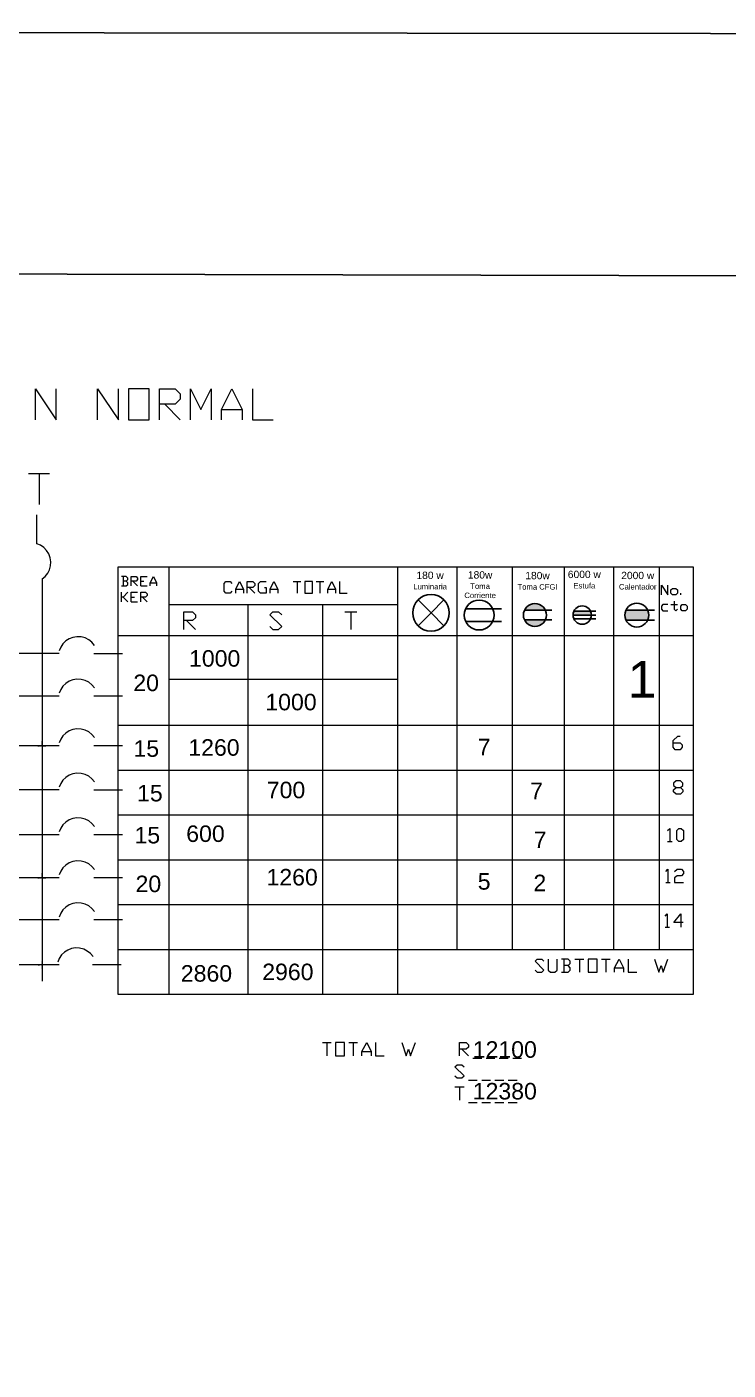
# Model space of a CAD drawing. Header units: metres. Extents: x 0 to 113, y -32 to 21.
# Drawn here: x 46.58 to 50.41, y 13.51 to 20.84 of the extents above; entities that cross this region are included whole.
import ezdxf

# ---------------------------------------------------------------- set-up
doc = ezdxf.new("R2010")
doc.units = ezdxf.units.M
doc.header["$LTSCALE"] = 0.5
for name, color, linetype in [('CUADRO', 7, 'Continuous'), ('ENCHUFES', 5, 'Continuous'), ('LUMINARIA', 1, 'Continuous'), ('TABLERO', 7, 'Continuous')]:
    doc.layers.add(name, color=color, linetype=linetype)
doc.styles.get("Standard").update_dxf_attribs({"font": 'arial.ttf'})

# ---------------------------------------------------------------- blocks, each defined once
blk = doc.blocks.new('Tomacorriente')
at = {"layer": 'ENCHUFES'}
for p, q in [((0.0563, 0.0263), (-0.0563, 0.0263)), ((0.0563, 0.0263), (0.0923, 0.0263)), ((-0.0563, -0.0263), (0.0563, -0.0263)), ((0.0563, -0.0263), (0.0923, -0.0263))]:
    blk.add_line(p, q, dxfattribs=at)
blk.add_circle((0, 0), 0.0621, dxfattribs=at)
blk = doc.blocks.new('Toma corriente CFGI 1 Fase')
at = {"layer": 'ENCHUFES', "lineweight": 40}
h = blk.add_hatch(color=256, dxfattribs=at)
h.dxf.hatch_style = 1
h.paths.add_polyline_path([(-0.0453, 0.0211), (0.0453, 0.0211, 0.63707)])
h.paths.add_polyline_path([(0.0453, -0.0211), (-0.0453, -0.0211, 0.63707)])
at = {"layer": 'ENCHUFES'}
for p, q in [((-0.0453, 0.0211), (0.0743, 0.0211)), ((-0.0453, -0.0211), (0.0743, -0.0211))]:
    blk.add_line(p, q, dxfattribs=at)
blk.add_circle((0, 0), 0.05, dxfattribs=at)
blk = doc.blocks.new('Tomacorriente de dos fases con neutro (208V)')
at = {"layer": 'ENCHUFES', "lineweight": 100}
h = blk.add_hatch(color=256, dxfattribs=at)
h.dxf.hatch_style = 1
h.paths.add_polyline_path([(0.0453, 0.0211), (-0.0453, 0.0211, 0.109518), (-0.05, 0), (0.05, 0, 0.109518)])
at = {"layer": 'ENCHUFES'}
for p, q in [((-0.05, 0), (0.0751, 0)), ((-0.0453, 0.0211), (0.0743, 0.0211)), ((-0.0453, -0.0211), (0.0743, -0.0211))]:
    blk.add_line(p, q, dxfattribs=at)
blk.add_circle((0, 0), 0.05, dxfattribs=at)
blk = doc.blocks.new('*U139')
at = {"layer": 'LUMINARIA'}
for q in [(-0.0707, 0.0707), (-0.0707, -0.0707), (0.0707, 0.0707), (0.0707, -0.0707)]:
    blk.add_line((0, 0), q, dxfattribs=at)
blk.add_circle((0, 0), 0.1, dxfattribs=at)
blk = doc.blocks.new('Tomacorriente de dos fases sin neutro (208v)')
at = {"layer": 'ENCHUFES'}
h = blk.add_hatch(color=256, dxfattribs=at)
h.dxf.hatch_style = 1
h.paths.add_polyline_path([(0.05, 0, 0.109518), (0.0453, 0.0211), (-0.0453, 0.0211, 0.109518), (-0.05, 0, 0.109518), (-0.0453, -0.0211), (0.0453, -0.0211, 0.109518)], flags=17)
h.paths.add_polyline_path([(0.0453, 0.0211), (-0.0453, 0.0211, 0.109518), (-0.05, 0, 0.109518), (-0.0453, -0.0211), (0.0453, -0.0211, 0.109518), (0.05, 0, 0.109518)], flags=17)
h = blk.add_hatch(color=256, dxfattribs=at)
h.dxf.hatch_style = 1
h.paths.add_polyline_path([(0.05, 0, 0.109518), (0.0453, 0.0211), (-0.0453, 0.0211, 0.109518), (-0.05, 0, 0.109518), (-0.0453, -0.0211), (0.0453, -0.0211, 0.109518)])
for p, q in [((-0.0453, 0.0211), (0.0743, 0.0211)), ((-0.0453, -0.0211), (0.0743, -0.0211))]:
    blk.add_line(p, q, dxfattribs=at)
blk.add_circle((0, 0), 0.05, dxfattribs=at)

msp = doc.modelspace()

# ---------------------------------------------------------------- linework, layer by layer
at = {"layer": 'CUADRO'}
for points in [[(17.2262, 20.8448), (60.2354, 20.7976), (60.2354, -0.8382), (17.2262, -0.791)], [(40.0202, 19.5112), (59.6012, 19.464), (59.6012, -0.0475), (40.0202, -0.0003)]]:
    msp.add_lwpolyline(points, close=True, dxfattribs=at)
at = {"layer": 'TABLERO', "color": 7, "linetype": 'Continuous', "lineweight": 18, "true_color": 0x000007}
for p, q in [((47.3318, 18.7848), (47.416, 18.7005)), ((47.6413, 18.7555), (47.7549, 18.7555)), ((46.5892, 18.4074), (46.7028, 18.4074)), ((46.646, 18.4074), (46.646, 18.237)), ((47.355, 17.8963), (47.355, 15.5643)), ((48.6025, 17.8963), (48.6025, 15.5643)), ((48.9268, 17.8963), (48.9268, 15.8097)), ((49.229, 17.8963), (49.229, 15.8097)), ((49.513, 17.8963), (49.513, 15.8097)), ((49.7823, 17.8963), (49.7823, 15.8097)), ((50.0314, 17.8963), (50.0314, 15.8097)), ((46.6625, 17.8322), (46.6625, 15.6357)), ((47.1058, 17.845), (47.1058, 17.7937)), ((47.1571, 17.8193), (47.1828, 17.7937)), ((47.2011, 17.8193), (47.2176, 17.8193)), ((48.0328, 17.8175), (48.0749, 17.8175)), ((48.0548, 17.8175), (48.0548, 17.7534)), ((48.1592, 17.8175), (48.2013, 17.8175)), ((48.1793, 17.8175), (48.1793, 17.7534)), ((47.0967, 17.7058), (47.0967, 17.7589)), ((47.2011, 17.7937), (47.2359, 17.7937)), ((47.2524, 17.8102), (47.2872, 17.8102)), ((47.7195, 17.7754), (47.7617, 17.7754)), ((47.7928, 17.7845), (47.8239, 17.7534)), ((47.9082, 17.7754), (47.9503, 17.7754)), ((48.2215, 17.7754), (48.2636, 17.7754)), ((50.1486, 17.7442), (50.1486, 17.7534)), ((47.1058, 17.7314), (47.1315, 17.7058)), ((47.148, 17.7314), (47.1663, 17.7314)), ((47.148, 17.7058), (47.1828, 17.7058)), ((47.2103, 17.7314), (47.2359, 17.7058)), ((48.6025, 17.6911), (47.355, 17.6911)), ((47.7855, 17.6911), (47.7855, 15.5643)), ((48.194, 17.6911), (48.194, 15.5643)), ((50.0955, 17.6929), (50.1303, 17.6929)), ((47.4502, 17.605), (47.4997, 17.5555)), ((48.3149, 17.6526), (48.3808, 17.6526)), ((48.3479, 17.6526), (48.3479, 17.5555)), ((47.0765, 17.5226), (50.2183, 17.5226)), ((46.7559, 17.4237), (45.8638, 17.4237)), ((46.9446, 17.4237), (47.1022, 17.4237)), ((48.6016, 17.2828), (47.355, 17.2828)), ((46.7559, 17.191), (45.8638, 17.191)), ((46.9446, 17.1928), (47.1022, 17.1928)), ((47.0765, 17.0335), (50.2183, 17.0335)), ((46.6625, 16.9419), (46.6625, 16.9437)), ((46.6625, 16.9382), (46.6625, 16.94)), ((46.7559, 16.9199), (45.8638, 16.9199)), ((46.6387, 16.9199), (46.6405, 16.9199)), ((46.6424, 16.9199), (46.6442, 16.9199)), ((46.6479, 16.9199), (46.6497, 16.9199)), ((46.6534, 16.9199), (46.6552, 16.9199)), ((46.6589, 16.9199), (46.6607, 16.9199)), ((46.6625, 16.9309), (46.6625, 16.9327)), ((46.6625, 16.9272), (46.6625, 16.929)), ((46.6625, 16.9199), (46.6625, 16.9217)), ((46.6625, 16.9199), (46.6643, 16.9199)), ((46.6643, 16.9199), (46.6662, 16.9199)), ((46.6662, 16.9199), (46.668, 16.9199)), ((46.6698, 16.9199), (46.6717, 16.9199)), ((46.6735, 16.9199), (46.6753, 16.9199)), ((46.6772, 16.9199), (46.679, 16.9199)), ((46.6808, 16.9199), (46.6827, 16.9199)), ((46.9446, 16.9217), (47.1022, 16.9217)), ((47.0765, 16.788), (50.2183, 16.788)), ((46.7559, 16.6799), (45.8638, 16.6799)), ((46.6624, 16.6787), (46.6624, 16.6805)), ((46.9446, 16.6799), (47.1022, 16.6799)), ((47.0765, 16.5443), (50.2183, 16.5443)), ((46.7559, 16.4344), (45.8638, 16.4344)), ((46.9446, 16.4363), (47.1022, 16.4363)), ((50.0772, 16.3978), (50.1028, 16.3978)), ((47.0765, 16.2989), (50.2183, 16.2989)), ((46.6625, 16.2219), (46.6625, 16.2238)), ((46.6625, 16.2183), (46.6625, 16.2201)), ((46.6625, 16.2109), (46.6625, 16.2128)), ((46.6625, 16.2073), (46.6625, 16.2091)), ((46.7559, 16.1999), (45.8638, 16.1999)), ((46.6387, 16.1999), (46.6405, 16.1999)), ((46.6424, 16.1999), (46.6442, 16.1999)), ((46.6479, 16.1999), (46.6497, 16.1999)), ((46.6534, 16.1999), (46.6552, 16.1999)), ((46.6589, 16.1999), (46.6607, 16.1999)), ((46.6625, 16.1999), (46.6625, 16.2018)), ((46.6625, 16.1999), (46.6643, 16.1999)), ((46.6625, 16.1963), (46.6625, 16.1981)), ((46.6643, 16.1999), (46.6662, 16.1999)), ((46.6662, 16.1999), (46.668, 16.1999)), ((46.6698, 16.1999), (46.6717, 16.1999)), ((46.6735, 16.1999), (46.6753, 16.1999)), ((46.6772, 16.1999), (46.679, 16.1999)), ((46.6808, 16.1999), (46.6827, 16.1999)), ((46.9446, 16.2018), (47.1022, 16.2018)), ((50.068, 16.1743), (50.0919, 16.1743)), ((47.0765, 16.0552), (50.2183, 16.0552)), ((46.7559, 15.9709), (45.8638, 15.9709)), ((46.9446, 15.9728), (47.1022, 15.9728)), ((50.0644, 15.9306), (50.0882, 15.9306)), ((47.0765, 15.8097), (50.2183, 15.8097)), ((46.7559, 15.7255), (45.8546, 15.7255)), ((46.6405, 15.7255), (46.6423, 15.7255)), ((46.6423, 15.7255), (46.6441, 15.7255)), ((46.6459, 15.7255), (46.6478, 15.7255)), ((46.6624, 15.7402), (46.6624, 15.742)), ((46.6624, 15.7292), (46.6624, 15.731)), ((46.6624, 15.7255), (46.6643, 15.7255)), ((46.6624, 15.7182), (46.6624, 15.72)), ((46.6624, 15.7072), (46.6624, 15.709)), ((46.9373, 15.7273), (47.0948, 15.7273)), ((49.5111, 15.7566), (49.5111, 15.6852)), ((49.5716, 15.7566), (49.6192, 15.7566)), ((49.5954, 15.7566), (49.5954, 15.6852)), ((49.7163, 15.7566), (49.7639, 15.7566)), ((49.7401, 15.7566), (49.7401, 15.6852)), ((49.7878, 15.709), (49.8372, 15.709)), ((47.0948, 15.5643), (49.5295, 15.5643)), ((48.1928, 15.3005), (48.2404, 15.3005)), ((48.2166, 15.3005), (48.2166, 15.229)), ((48.3375, 15.3005), (48.3851, 15.3005)), ((48.3613, 15.3005), (48.3613, 15.229)), ((48.4089, 15.2528), (48.4584, 15.2528)), ((48.953, 15.2657), (48.9896, 15.229)), ((49.0134, 15.2162), (49.0629, 15.2162)), ((49.0867, 15.2162), (49.1344, 15.2162)), ((49.1582, 15.2162), (49.2076, 15.2162)), ((49.2314, 15.2162), (49.2791, 15.2162)), ((48.9164, 15.0587), (48.9658, 15.0587)), ((48.942, 15.0587), (48.942, 14.9872)), ((48.9896, 15.0953), (49.0373, 15.0953)), ((49.0629, 15.0953), (49.1105, 15.0953)), ((49.1344, 15.0953), (49.1838, 15.0953)), ((49.2076, 15.0953), (49.2553, 15.0953)), ((48.9896, 14.9744), (49.0373, 14.9744)), ((49.0629, 14.9744), (49.1105, 14.9744)), ((49.1344, 14.9744), (49.1838, 14.9744)), ((49.2076, 14.9744), (49.2553, 14.9744))]:
    msp.add_line(p, q, dxfattribs=at)
for points in [[(46.6265, 18.7005), (46.6265, 18.869), (46.74, 18.7005), (46.74, 18.869)], [(46.9654, 18.7005), (46.9654, 18.869), (47.079, 18.7005), (47.079, 18.869)], [(47.3043, 18.7005), (47.3043, 18.869), (47.3885, 18.869), (47.416, 18.8416), (47.416, 18.8122), (47.3885, 18.7848), (47.3043, 18.7848)], [(47.4728, 18.7005), (47.4728, 18.869), (47.5296, 18.7555), (47.5864, 18.869), (47.5864, 18.7005)], [(47.6413, 18.7005), (47.6413, 18.7555), (47.6981, 18.869), (47.7549, 18.7555), (47.7549, 18.7005)], [(47.8117, 18.869), (47.8117, 18.7005), (47.9235, 18.7005)], [(46.6625, 17.8322), (46.679, 17.845), (46.6937, 17.8633), (46.7028, 17.8816), (46.7083, 17.9036), (46.7101, 17.9256), (46.7065, 17.9476), (46.6992, 17.9677), (46.6863, 17.986), (46.6717, 18.0025), (46.6534, 18.0154), (46.6332, 18.0227), (46.6332, 18.1821)], [(47.1223, 17.8193), (47.1315, 17.8285), (47.1315, 17.8358), (47.1223, 17.845), (47.0967, 17.845)], [(47.0967, 17.7937), (47.1223, 17.7937), (47.1315, 17.801), (47.1315, 17.8102), (47.1223, 17.8193), (47.1058, 17.8193)], [(47.148, 17.7937), (47.148, 17.845), (47.1754, 17.845), (47.1828, 17.8358), (47.1828, 17.8285), (47.1754, 17.8193), (47.148, 17.8193)], [(47.2011, 17.7937), (47.2011, 17.845), (47.2359, 17.845)], [(47.2524, 17.7937), (47.2524, 17.8102), (47.2707, 17.845), (47.2872, 17.8102), (47.2872, 17.7937)], [(47.6975, 17.7644), (47.6884, 17.7534), (47.6664, 17.7534), (47.6572, 17.7644), (47.6572, 17.8065), (47.6664, 17.8175), (47.6884, 17.8175), (47.6975, 17.8065)], [(47.7195, 17.7534), (47.7195, 17.7754), (47.7397, 17.8175), (47.7617, 17.7754), (47.7617, 17.7534)], [(47.7818, 17.7534), (47.7818, 17.8175), (47.813, 17.8175), (47.8239, 17.8065), (47.8239, 17.7955), (47.813, 17.7845), (47.7818, 17.7845)], [(47.8771, 17.7845), (47.8862, 17.7845), (47.8862, 17.7534), (47.8551, 17.7534), (47.8441, 17.7644), (47.8441, 17.8065), (47.8551, 17.8175), (47.8862, 17.8175)], [(47.9082, 17.7534), (47.9082, 17.7754), (47.9284, 17.8175), (47.9503, 17.7754), (47.9503, 17.7534)], [(48.2215, 17.7534), (48.2215, 17.7754), (48.2435, 17.8175), (48.2636, 17.7754), (48.2636, 17.7534)], [(48.2856, 17.8175), (48.2856, 17.7534), (48.3277, 17.7534)], [(47.1315, 17.7589), (47.1058, 17.7314), (47.0967, 17.7314)], [(47.148, 17.7058), (47.148, 17.7589), (47.1828, 17.7589)], [(47.2011, 17.7058), (47.2011, 17.7589), (47.2267, 17.7589), (47.2359, 17.7497), (47.2359, 17.7406), (47.2267, 17.7314), (47.2011, 17.7314)], [(50.0442, 17.7442), (50.0442, 17.7974), (50.079, 17.7442), (50.079, 17.7974)], [(50.079, 17.6929), (50.0515, 17.6929), (50.0442, 17.6838), (50.0442, 17.6673), (50.0515, 17.6581), (50.079, 17.6581)], [(50.1138, 17.7094), (50.1138, 17.6673), (50.1212, 17.6581), (50.1303, 17.6673)], [(47.4356, 17.5555), (47.4356, 17.6526), (47.4832, 17.6526), (47.4997, 17.6362), (47.4997, 17.6197), (47.4832, 17.605), (47.4356, 17.605)], [(47.9064, 17.572), (47.9229, 17.5555), (47.954, 17.5555), (47.9705, 17.572), (47.9064, 17.6362), (47.9229, 17.6526), (47.954, 17.6526), (47.9705, 17.6362)], [(46.9483, 17.4676), (46.9336, 17.4859), (46.9171, 17.4988), (46.897, 17.5098), (46.875, 17.5152), (46.853, 17.5152), (46.831, 17.5116), (46.8109, 17.5043), (46.7926, 17.4933), (46.7761, 17.4768), (46.7651, 17.4585), (46.7559, 17.4383)], [(46.9483, 17.2368), (46.9336, 17.2533), (46.9171, 17.2679), (46.897, 17.2771), (46.875, 17.2826), (46.853, 17.2844), (46.831, 17.2808), (46.8109, 17.2734), (46.7926, 17.2606), (46.7761, 17.246), (46.7651, 17.2276), (46.7559, 17.2075)], [(46.9483, 16.9657), (46.9336, 16.9822), (46.9171, 16.9968), (46.897, 17.006), (46.875, 17.0115), (46.853, 17.0133), (46.831, 17.0096), (46.8109, 17.0023), (46.7926, 16.9895), (46.7761, 16.9748), (46.7651, 16.9565), (46.7559, 16.9364)], [(50.1083, 16.9364), (50.145, 16.9364), (50.156, 16.9254), (50.156, 16.9125), (50.145, 16.8997), (50.1193, 16.8997), (50.1083, 16.9125), (50.1083, 16.9492), (50.1322, 16.973), (50.145, 16.973)], [(46.9483, 16.7239), (46.9336, 16.7403), (46.9171, 16.755), (46.897, 16.7642), (46.875, 16.7697), (46.853, 16.7715), (46.831, 16.7678), (46.8109, 16.7605), (46.7926, 16.7477), (46.7761, 16.733), (46.7651, 16.7147), (46.7559, 16.6946)], [(50.123, 16.6561), (50.1102, 16.6689), (50.1102, 16.6799), (50.123, 16.6927), (50.1468, 16.6927), (50.1596, 16.7037), (50.1596, 16.7165), (50.1468, 16.7294), (50.123, 16.7294), (50.1102, 16.7165), (50.1102, 16.7037), (50.123, 16.6927)], [(50.1468, 16.6927), (50.1596, 16.6799), (50.1596, 16.6689), (50.1468, 16.6561), (50.123, 16.6561)], [(46.9483, 16.4802), (46.9336, 16.4967), (46.9171, 16.5114), (46.897, 16.5205), (46.875, 16.526), (46.853, 16.5278), (46.831, 16.5242), (46.8109, 16.5169), (46.7926, 16.504), (46.7761, 16.4894), (46.7651, 16.4711), (46.7559, 16.4509)], [(50.0772, 16.4582), (50.09, 16.4692), (50.09, 16.3978)], [(46.9483, 16.2457), (46.9336, 16.2622), (46.9171, 16.2769), (46.897, 16.286), (46.875, 16.2915), (46.853, 16.2934), (46.831, 16.2897), (46.8109, 16.2824), (46.7926, 16.2695), (46.7761, 16.2549), (46.7651, 16.2366), (46.7559, 16.2164)], [(50.068, 16.2347), (50.079, 16.2476), (50.079, 16.1743)], [(50.1157, 16.2347), (50.1285, 16.2476), (50.1523, 16.2476), (50.1633, 16.2347), (50.1633, 16.2238), (50.1523, 16.2109), (50.1285, 16.2109), (50.1157, 16.1999), (50.1157, 16.1743), (50.1633, 16.1743)], [(46.9483, 16.0167), (46.9336, 16.0332), (46.9171, 16.0479), (46.897, 16.057), (46.875, 16.0625), (46.853, 16.0644), (46.831, 16.0607), (46.8109, 16.0534), (46.7926, 16.0406), (46.7761, 16.0259), (46.7651, 16.0076), (46.7559, 15.9856)], [(50.0644, 15.9911), (50.0754, 16.0039), (50.0754, 15.9306)], [(50.1615, 15.9563), (50.112, 15.9563), (50.1486, 16.0039), (50.1486, 15.9306)], [(46.941, 15.7713), (46.9263, 15.7878), (46.908, 15.8006), (46.8897, 15.8116), (46.8677, 15.8171), (46.8457, 15.8189), (46.8237, 15.8152), (46.8036, 15.8061), (46.7853, 15.7951), (46.7688, 15.7804), (46.7559, 15.7603), (46.7486, 15.7401)], [(49.3536, 15.6962), (49.3646, 15.6852), (49.3902, 15.6852), (49.4012, 15.6962), (49.3536, 15.7456), (49.3646, 15.7566), (49.3902, 15.7566), (49.4012, 15.7456)], [(49.425, 15.7566), (49.425, 15.6962), (49.4379, 15.6852), (49.4617, 15.6852), (49.4745, 15.6962), (49.4745, 15.7566)], [(49.535, 15.7218), (49.5459, 15.7328), (49.5459, 15.7456), (49.535, 15.7566), (49.4983, 15.7566)], [(49.4983, 15.6852), (49.535, 15.6852), (49.5459, 15.6962), (49.5459, 15.709), (49.535, 15.7218), (49.5111, 15.7218)], [(49.7878, 15.6852), (49.7878, 15.709), (49.8134, 15.7566), (49.8372, 15.709), (49.8372, 15.6852)], [(49.861, 15.7566), (49.861, 15.6852), (49.9087, 15.6852)], [(50.0058, 15.7566), (50.0296, 15.6852), (50.0424, 15.7218), (50.0534, 15.6852), (50.079, 15.7566)], [(48.4089, 15.229), (48.4089, 15.2528), (48.4346, 15.3005), (48.4584, 15.2528), (48.4584, 15.229)], [(48.4822, 15.3005), (48.4822, 15.229), (48.5298, 15.229)], [(48.6269, 15.3005), (48.6507, 15.229), (48.6636, 15.2657), (48.6745, 15.229), (48.7002, 15.3005)], [(48.942, 15.229), (48.942, 15.3005), (48.9768, 15.3005), (48.9896, 15.2895), (48.9896, 15.2767), (48.9768, 15.2657), (48.942, 15.2657)], [(48.9164, 15.1191), (48.9292, 15.1081), (48.953, 15.1081), (48.9658, 15.1191), (48.9164, 15.1686), (48.9292, 15.1796), (48.953, 15.1796), (48.9658, 15.1686)]]:
    msp.add_lwpolyline(points, dxfattribs=at)
for points in [[(47.1339, 18.7005), (47.2475, 18.7005), (47.2475, 18.869), (47.1339, 18.869)], [(47.0765, 15.5643), (50.2183, 15.5643), (50.2183, 17.8963), (47.0765, 17.8963)], [(48.0969, 17.7534), (48.139, 17.7534), (48.139, 17.8175), (48.0969, 17.8175)], [(50.1212, 17.7442), (50.1047, 17.7442), (50.0955, 17.7534), (50.0955, 17.7717), (50.1047, 17.779), (50.1212, 17.779), (50.1303, 17.7717), (50.1303, 17.7534)], [(50.1743, 17.6581), (50.156, 17.6581), (50.1486, 17.6673), (50.1486, 17.6838), (50.156, 17.6929), (50.1743, 17.6929), (50.1834, 17.6838), (50.1834, 17.6673)], [(50.1376, 16.3978), (50.1267, 16.4088), (50.1267, 16.4582), (50.1376, 16.4692), (50.1505, 16.4692), (50.1633, 16.4582), (50.1633, 16.4088), (50.1505, 16.3978)], [(49.643, 15.6852), (49.6925, 15.6852), (49.6925, 15.7566), (49.643, 15.7566)], [(48.2642, 15.229), (48.3137, 15.229), (48.3137, 15.3005), (48.2642, 15.3005)]]:
    msp.add_lwpolyline(points, close=True, dxfattribs=at)

# ---------------------------------------------------------------- block references
at = {"layer": 'TABLERO'}
for name, p in [('*U139', (48.7856, 17.6465)), ('Tomacorriente de dos fases con neutro (208V)', (49.6109, 17.6343))]:
    msp.add_blockref(name, p, dxfattribs=at)
for name, p, xscale, yscale, zscale in [('Tomacorriente', (49.0485, 17.6345), 1.313023706402561, 1.313023706402561, 1.313023706402561), ('Toma corriente CFGI 1 Fase', (49.3528, 17.6343), 1.253129811695345, 1.253129811695345, 1.253129811695345), ('Tomacorriente de dos fases sin neutro (208v)', (49.9092, 17.6343, 2.51), 1.302395928433255, 1.302395928433255, 1.302395928433255)]:
    msp.add_blockref(name, p, dxfattribs=dict(at, xscale=xscale, yscale=yscale, zscale=zscale))

# ---------------------------------------------------------------- texts
at = {"layer": 'TABLERO', "attachment_point": 1}
for s, width, gutter_width, insert, char_height in [('\\pxqc;180 w\\P{\\H0.75x;Luminaria}', 0.225325, 12.5, (48.668, 17.8713), 0.04), ('\\pxqc;180w\\P{\\H0.75x;Toma Corriente}', 0.225325, 12.5, (48.9411, 17.8737), 0.04), ('\\pxqc;180w\\P{\\H0.75x;Toma CFGI}', 0.225325, 12.5, (49.2546, 17.87), 0.04), ('\\pxqc;6000 w\\P{\\H0.75x;Estufa}', 0.225325, 12.5, (49.51, 17.8763), 0.04), ('\\pxqc;2000 w\\P{\\H0.75x;Calentador}', 0.225325, 12.5, (49.8015, 17.8705), 0.04), ('1000', 0.090104, 0.4505, (47.4647, 17.4428), 0.0901), ('1', 0.090104, 0.4505, (49.8604, 17.3838), 0.2), ('20', 0.090104, 0.4505, (47.1606, 17.3094), 0.0901), ('1000', 0.090104, 0.4505, (47.8813, 17.2046), 0.0901), ('15', 0.090104, 0.4505, (47.1614, 16.9509), 0.0901), ('1260', 0.090104, 0.4505, (47.4609, 16.9567), 0.0901), ('7', 0.090104, 0.4505, (49.0406, 16.959), 0.0901), ('700', 0.090104, 0.4505, (47.8892, 16.7248), 0.0901), ('7', 0.090104, 0.4505, (49.3269, 16.7195), 0.0901), ('15', 0.090104, 0.4505, (47.1811, 16.7074), 0.0901), ('15', 0.090104, 0.4505, (47.167, 16.4781), 0.0901), ('600', 0.090104, 0.4505, (47.4495, 16.4861), 0.0901), ('7', 0.090104, 0.4505, (49.346, 16.4525), 0.0901), ('20', 0.090104, 0.4505, (47.1726, 16.2123), 0.0901), ('1260', 0.090104, 0.4505, (47.8876, 16.2487), 0.0901), ('5', 0.090104, 0.4505, (49.0406, 16.2257), 0.0901), ('2', 0.090104, 0.4505, (49.3447, 16.2173), 0.0901), ('2860', 0.090104, 0.4505, (47.4199, 15.7236), 0.0901), ('2960', 0.090104, 0.4505, (47.8642, 15.7318), 0.0901), ('12100', 0.090104, 0.4505, (49.0134, 15.3082), 0.0901), ('12380', 0.090104, 0.4505, (49.0134, 15.0807), 0.0901)]:
    msp.add_mtext_dynamic_manual_height_columns(s, width=width, gutter_width=gutter_width, heights=[0], dxfattribs=dict(at, insert=insert, char_height=char_height))

doc.saveas('drawing.dxf')
